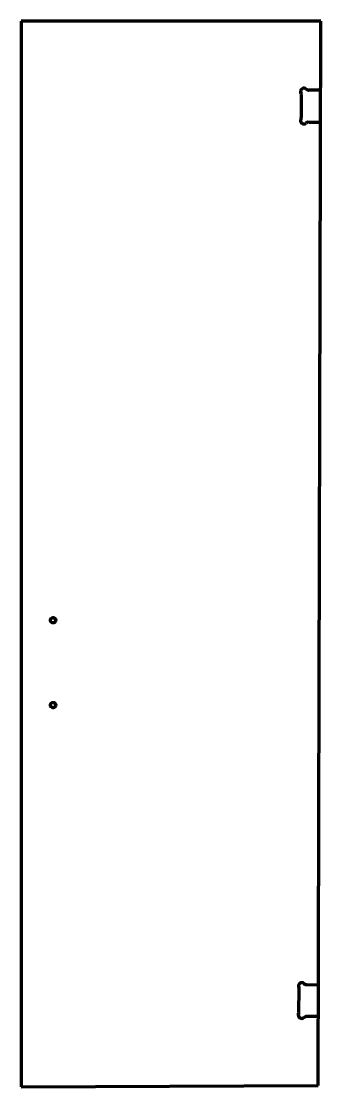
# Model space of a CAD drawing. Header units: inches. Extents: x 0 to 28, y 0 to 100.
import ezdxf

# ---------------------------------------------------------------- set-up
doc = ezdxf.new("R2010")
doc.units = ezdxf.units.IN
doc.header["$MEASUREMENT"] = 0
doc.layers.add('1', color=7, linetype='Continuous')

msp = doc.modelspace()

# ---------------------------------------------------------------- linework, layer by layer
at = {"color": 7, "lineweight": 90}
for p, q in [((0, 100.5), (0, 0)), ((28.25, 100.5), (0, 100.5)), ((28, 0.12), (28.25, 100.5)), ((0, 0), (28, 0.12))]:
    msp.add_line(p, q, dxfattribs=at)
at = {"layer": '1', "color": 7, "lineweight": 90}
for p, q in [((26.42, 93.59), (26.41, 91.42)), ((28.23, 94), (27.14, 94)), ((27.14, 91), (28.23, 91)), ((26.2, 7.04), (26.21, 9.22)), ((26.93, 9.63), (28.02, 9.62)), ((28.02, 6.63), (26.93, 6.63))]:
    msp.add_line(p, q, dxfattribs=at)
at = {"layer": '1', "color": 1, "lineweight": 90}
for centre in [(3, 44), (3, 36)]:
    msp.add_circle(centre, 0.25, dxfattribs=at)
at = {"layer": '1', "color": 7, "lineweight": 90}
for centre, radius, start, end in [((26.67, 93.88), 0.312, 46.5155, 204.4773), ((26.05, 93.59), 0.375, 359.8573, 384.4773), ((27.14, 94.38), 0.375, 226.5155, 269.8573), ((26.66, 91.13), 0.312, 155.2373, 313.1991), ((26.04, 91.42), 0.375, 335.2373, 359.8573), ((27.13, 90.63), 0.375, 89.8573, 133.1991), ((26.46, 9.5), 0.312, 46.5155, 204.4773), ((25.84, 9.22), 0.375, 359.8573, 384.4773), ((26.93, 10), 0.375, 226.5155, 269.8573), ((25.83, 7.04), 0.375, 335.2373, 359.8573), ((26.45, 6.75), 0.312, 155.2373, 313.1991), ((26.92, 6.25), 0.375, 89.8573, 133.1991)]:
    msp.add_arc(centre, radius, start, end, dxfattribs=at)

doc.saveas('drawing.dxf')
